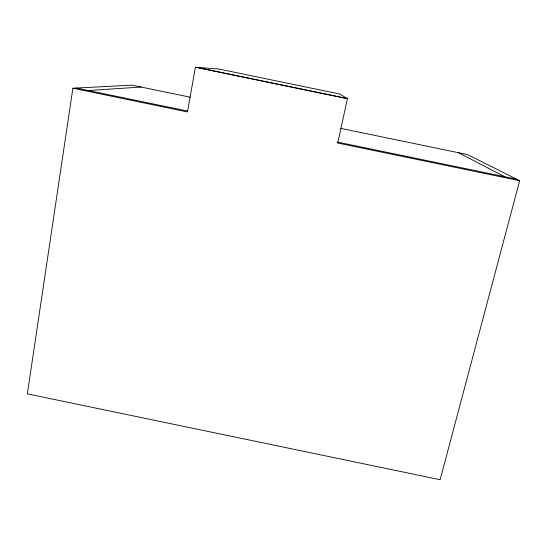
<?xml version="1.0" encoding="UTF-8"?>
<svg xmlns="http://www.w3.org/2000/svg" width="547" height="547" viewBox="0 0 547 547"><rect width="100%" height="100%" fill="white"/><g stroke="black" fill="none" stroke-linecap="round" stroke-linejoin="round"><path stroke-width="0.82" d="M190.411 97.243L132.032 85.161L72.888 88.217L27.35 393.861L440.15 479.712L519.65 180.701L467.671 154.623L340.774 128.36M519.65 180.701L337.752 143.047L347.4 98.727L339.906 94.057L218.998 69.052L195.416 67.288L187.45 111.937L72.888 88.217M88.286 90.508L141.126 87.041M197.111 67.411L346.86 98.392M195.416 67.288L347.4 98.727M76.354 88.04L187.573 111.062M337.355 142.07L516.607 179.177M458.55 152.736L504.642 176.702"/></g></svg>
